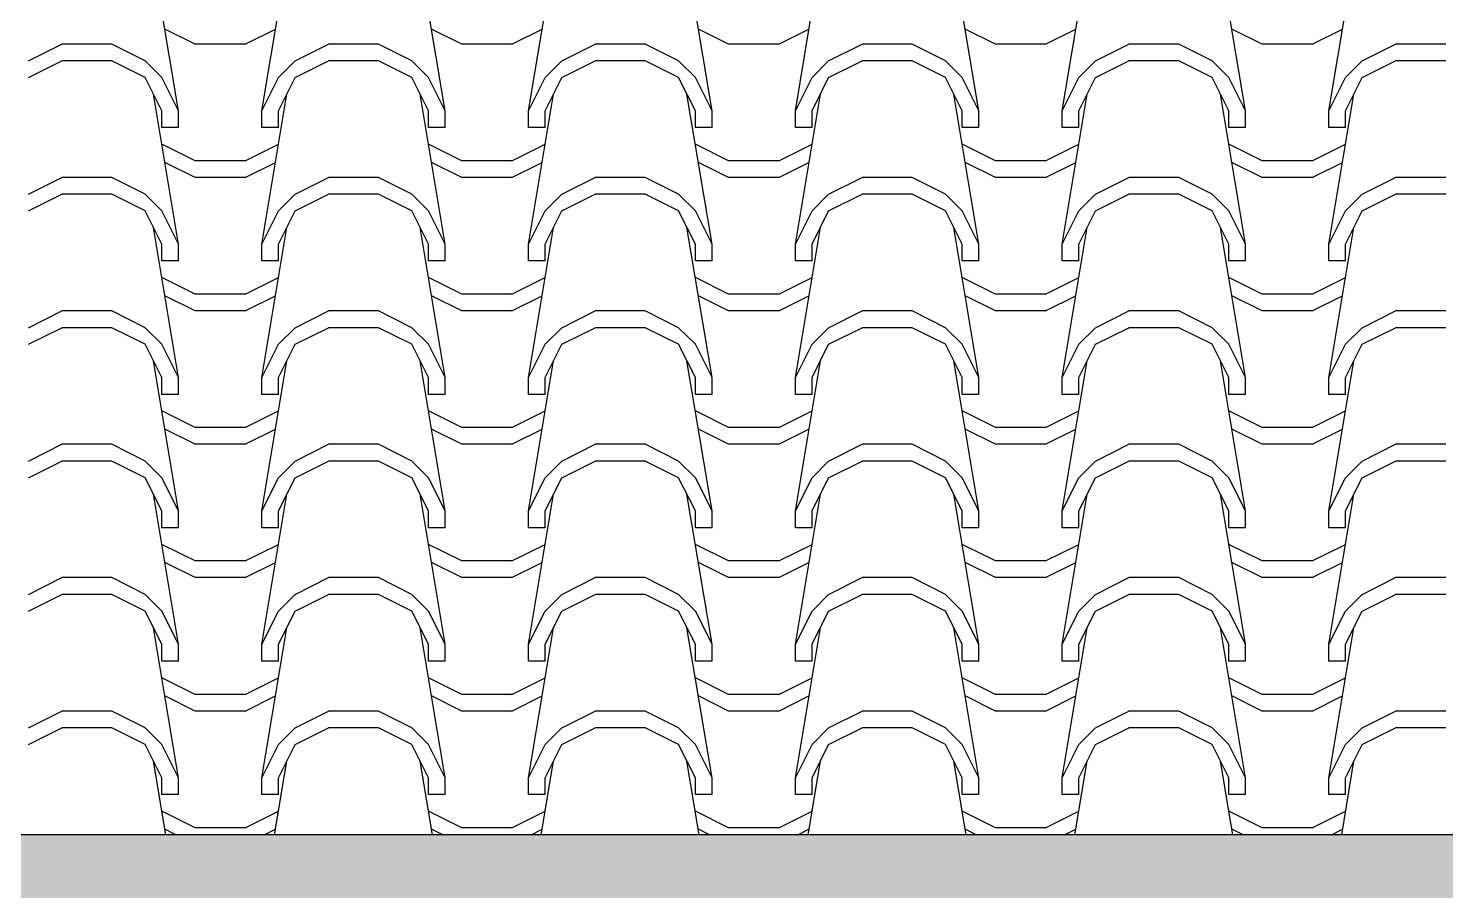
# Model space of a CAD drawing. Header units: millimetres. Extents: x -72 to 470, y 3 to 161.
# Drawn here: x 455.762 to 457.03, y 61.554 to 62.326 of the extents above; entities that cross this region are included whole.
import ezdxf

# ---------------------------------------------------------------- set-up
doc = ezdxf.new("R2010")
doc.units = ezdxf.units.MM
for name, color, linetype in [('001', 1, 'Continuous'), ('COTA', 7, 'Continuous'), ('LAYER2', 5, 'Continuous')]:
    doc.layers.add(name, color=color, linetype=linetype)

msp = doc.modelspace()

# ---------------------------------------------------------------- hatches: boundary and pattern name
at = {"layer": 'COTA', "true_color": 0x939598}
h = msp.add_hatch(color=252, dxfattribs=at)
h.dxf.hatch_style = 1
h.paths.add_polyline_path([(452.9603, 61.5036), (452.9603, 61.6036), (452.9603, 62.8536), (452.8103, 62.8536), (452.8103, 61.6036), (452.8103, 61.5036), (452.8103, 58.5036), (452.9603, 58.5036)])
h.paths.add_polyline_path([(463.8103, 61.6036), (463.8103, 62.8536), (463.6603, 62.8536), (463.6603, 61.6036), (452.9603, 61.6036), (452.9603, 61.5036), (456.1103, 61.5036), (463.8103, 61.5036)])
h.paths.add_polyline_path([(463.8103, 61.5036), (463.6603, 61.5036), (463.6603, 58.4036), (463.8103, 58.4036)])

# ---------------------------------------------------------------- linework, layer by layer
at = {"layer": '001', "color": 8, "linetype": 'Continuous', "ltscale": 0.5}
for p, q in [((455.896, 62.2517), (455.8736, 62.3861)), ((455.9706, 62.2517), (455.993, 62.3861)), ((456.1348, 62.2517), (456.1124, 62.3861)), ((456.2094, 62.2517), (456.2318, 62.3861)), ((456.3736, 62.2517), (456.3512, 62.3861)), ((456.4482, 62.2517), (456.4706, 62.3861)), ((456.6124, 62.2517), (456.59, 62.3861)), ((456.687, 62.2517), (456.7094, 62.3861)), ((456.8512, 62.2517), (456.8288, 62.3861)), ((456.9258, 62.2517), (456.9482, 62.3861)), ((455.9109, 62.3114), (455.8838, 62.325)), ((455.9557, 62.3114), (455.9828, 62.325)), ((456.1497, 62.3114), (456.1226, 62.325)), ((456.1945, 62.3114), (456.2216, 62.325)), ((456.3885, 62.3114), (456.3614, 62.325)), ((456.4333, 62.3114), (456.4604, 62.325)), ((456.6273, 62.3114), (456.6002, 62.325)), ((456.6721, 62.3114), (456.6992, 62.325)), ((456.8661, 62.3114), (456.8389, 62.325)), ((456.9109, 62.3114), (456.938, 62.325)), ((455.7617, 62.2965), (455.7915, 62.3114)), ((455.8363, 62.3114), (455.7915, 62.3114)), ((455.8661, 62.2965), (455.8363, 62.3114)), ((455.9557, 62.3114), (455.9109, 62.3114)), ((456.0005, 62.2965), (456.0303, 62.3114)), ((456.0751, 62.3114), (456.0303, 62.3114)), ((456.1049, 62.2965), (456.0751, 62.3114)), ((456.1945, 62.3114), (456.1497, 62.3114)), ((456.2393, 62.2965), (456.2691, 62.3114)), ((456.3139, 62.3114), (456.2691, 62.3114)), ((456.3437, 62.2965), (456.3139, 62.3114)), ((456.4333, 62.3114), (456.3885, 62.3114)), ((456.478, 62.2965), (456.5079, 62.3114)), ((456.5527, 62.3114), (456.5079, 62.3114)), ((456.5825, 62.2965), (456.5527, 62.3114)), ((456.6721, 62.3114), (456.6273, 62.3114)), ((456.7168, 62.2965), (456.7467, 62.3114)), ((456.7915, 62.3114), (456.7467, 62.3114)), ((456.8213, 62.2965), (456.7915, 62.3114)), ((456.9109, 62.3114), (456.8661, 62.3114)), ((456.9556, 62.2965), (456.9855, 62.3114)), ((457.0303, 62.3114), (456.9855, 62.3114)), ((455.7617, 62.2816), (455.7915, 62.2965)), ((455.8363, 62.2965), (455.7915, 62.2965)), ((455.8661, 62.2816), (455.8363, 62.2965)), ((455.8811, 62.2816), (455.8661, 62.2965)), ((455.9855, 62.2816), (456.0005, 62.2965)), ((456.0005, 62.2816), (456.0303, 62.2965)), ((456.0751, 62.2965), (456.0303, 62.2965)), ((456.1049, 62.2816), (456.0751, 62.2965)), ((456.1199, 62.2816), (456.1049, 62.2965)), ((456.2243, 62.2816), (456.2393, 62.2965)), ((456.2393, 62.2816), (456.2691, 62.2965)), ((456.3139, 62.2965), (456.2691, 62.2965)), ((456.3437, 62.2816), (456.3139, 62.2965)), ((456.3587, 62.2816), (456.3437, 62.2965)), ((456.4631, 62.2816), (456.478, 62.2965)), ((456.478, 62.2816), (456.5079, 62.2965)), ((456.5527, 62.2965), (456.5079, 62.2965)), ((456.5825, 62.2816), (456.5527, 62.2965)), ((456.5974, 62.2816), (456.5825, 62.2965)), ((456.7019, 62.2816), (456.7168, 62.2965)), ((456.7168, 62.2816), (456.7467, 62.2965)), ((456.7915, 62.2965), (456.7467, 62.2965)), ((456.8213, 62.2816), (456.7915, 62.2965)), ((456.8362, 62.2816), (456.8213, 62.2965)), ((456.9407, 62.2816), (456.9556, 62.2965)), ((456.9556, 62.2816), (456.9855, 62.2965)), ((457.0303, 62.2965), (456.9855, 62.2965)), ((455.8811, 62.2517), (455.8661, 62.2816)), ((455.896, 62.2517), (455.8811, 62.2816)), ((455.9706, 62.2517), (455.9855, 62.2816)), ((455.9855, 62.2517), (456.0005, 62.2816)), ((456.1199, 62.2517), (456.1049, 62.2816)), ((456.1348, 62.2517), (456.1199, 62.2816)), ((456.2094, 62.2517), (456.2243, 62.2816)), ((456.2243, 62.2517), (456.2393, 62.2816)), ((456.3587, 62.2517), (456.3437, 62.2816)), ((456.3736, 62.2517), (456.3587, 62.2816)), ((456.4482, 62.2517), (456.4631, 62.2816)), ((456.4631, 62.2517), (456.478, 62.2816)), ((456.5974, 62.2517), (456.5825, 62.2816)), ((456.6124, 62.2517), (456.5974, 62.2816)), ((456.687, 62.2517), (456.7019, 62.2816)), ((456.7019, 62.2517), (456.7168, 62.2816)), ((456.8362, 62.2517), (456.8213, 62.2816)), ((456.8512, 62.2517), (456.8362, 62.2816)), ((456.9258, 62.2517), (456.9407, 62.2816)), ((456.9407, 62.2517), (456.9556, 62.2816)), ((455.896, 62.1324), (455.8736, 62.2667)), ((455.9706, 62.1324), (455.993, 62.2667)), ((456.1348, 62.1324), (456.1124, 62.2667)), ((456.2094, 62.1324), (456.2318, 62.2667)), ((456.3736, 62.1324), (456.3512, 62.2667)), ((456.4482, 62.1324), (456.4706, 62.2667)), ((456.6124, 62.1324), (456.59, 62.2667)), ((456.687, 62.1324), (456.7094, 62.2667)), ((456.8512, 62.1324), (456.8288, 62.2667)), ((456.9258, 62.1324), (456.9482, 62.2667)), ((455.8811, 62.2368), (455.8811, 62.2517)), ((455.896, 62.2368), (455.896, 62.2517)), ((455.9706, 62.2368), (455.9706, 62.2517)), ((455.9855, 62.2368), (455.9855, 62.2517)), ((456.1199, 62.2368), (456.1199, 62.2517)), ((456.1348, 62.2368), (456.1348, 62.2517)), ((456.2094, 62.2368), (456.2094, 62.2517)), ((456.2243, 62.2368), (456.2243, 62.2517)), ((456.3587, 62.2368), (456.3587, 62.2517)), ((456.3736, 62.2368), (456.3736, 62.2517)), ((456.4482, 62.2368), (456.4482, 62.2517)), ((456.4631, 62.2368), (456.4631, 62.2517)), ((456.5974, 62.2368), (456.5974, 62.2517)), ((456.6124, 62.2368), (456.6124, 62.2517)), ((456.687, 62.2368), (456.687, 62.2517)), ((456.7019, 62.2368), (456.7019, 62.2517)), ((456.8362, 62.2368), (456.8362, 62.2517)), ((456.8512, 62.2368), (456.8512, 62.2517)), ((456.9258, 62.2368), (456.9258, 62.2517)), ((456.9407, 62.2368), (456.9407, 62.2517)), ((455.896, 62.2368), (455.8811, 62.2368)), ((455.9855, 62.2368), (455.9706, 62.2368)), ((456.1348, 62.2368), (456.1199, 62.2368)), ((456.2243, 62.2368), (456.2094, 62.2368)), ((456.3736, 62.2368), (456.3587, 62.2368)), ((456.4631, 62.2368), (456.4482, 62.2368)), ((456.6124, 62.2368), (456.5974, 62.2368)), ((456.7019, 62.2368), (456.687, 62.2368)), ((456.8512, 62.2368), (456.8362, 62.2368)), ((456.9407, 62.2368), (456.9258, 62.2368)), ((455.9109, 62.207), (455.8811, 62.2219)), ((455.9557, 62.207), (455.9855, 62.2219)), ((456.1497, 62.207), (456.1199, 62.2219)), ((456.1945, 62.207), (456.2243, 62.2219)), ((456.3885, 62.207), (456.3587, 62.2219)), ((456.4333, 62.207), (456.4631, 62.2219)), ((456.6273, 62.207), (456.5974, 62.2219)), ((456.6721, 62.207), (456.7019, 62.2219)), ((456.8661, 62.207), (456.8362, 62.2219)), ((456.9109, 62.207), (456.9407, 62.2219)), ((455.9109, 62.1921), (455.8838, 62.2056)), ((455.9557, 62.207), (455.9109, 62.207)), ((455.9557, 62.1921), (455.9828, 62.2056)), ((456.1497, 62.1921), (456.1226, 62.2056)), ((456.1945, 62.207), (456.1497, 62.207)), ((456.1945, 62.1921), (456.2216, 62.2056)), ((456.3885, 62.1921), (456.3614, 62.2056)), ((456.4333, 62.207), (456.3885, 62.207)), ((456.4333, 62.1921), (456.4604, 62.2056)), ((456.6273, 62.1921), (456.6002, 62.2056)), ((456.6721, 62.207), (456.6273, 62.207)), ((456.6721, 62.1921), (456.6992, 62.2056)), ((456.8661, 62.1921), (456.8389, 62.2056)), ((456.9109, 62.207), (456.8661, 62.207)), ((456.9109, 62.1921), (456.938, 62.2056)), ((455.7617, 62.1771), (455.7915, 62.1921)), ((455.8363, 62.1921), (455.7915, 62.1921)), ((455.8661, 62.1771), (455.8363, 62.1921)), ((455.9557, 62.1921), (455.9109, 62.1921)), ((456.0005, 62.1771), (456.0303, 62.1921)), ((456.0751, 62.1921), (456.0303, 62.1921)), ((456.1049, 62.1771), (456.0751, 62.1921)), ((456.1945, 62.1921), (456.1497, 62.1921)), ((456.2393, 62.1771), (456.2691, 62.1921)), ((456.3139, 62.1921), (456.2691, 62.1921)), ((456.3437, 62.1771), (456.3139, 62.1921)), ((456.4333, 62.1921), (456.3885, 62.1921)), ((456.478, 62.1771), (456.5079, 62.1921)), ((456.5527, 62.1921), (456.5079, 62.1921)), ((456.5825, 62.1771), (456.5527, 62.1921)), ((456.6721, 62.1921), (456.6273, 62.1921)), ((456.7168, 62.1771), (456.7467, 62.1921)), ((456.7915, 62.1921), (456.7467, 62.1921)), ((456.8213, 62.1771), (456.7915, 62.1921)), ((456.9109, 62.1921), (456.8661, 62.1921)), ((456.9556, 62.1771), (456.9855, 62.1921)), ((457.0303, 62.1921), (456.9855, 62.1921)), ((455.7617, 62.1622), (455.7915, 62.1771)), ((455.8363, 62.1771), (455.7915, 62.1771)), ((455.8661, 62.1622), (455.8363, 62.1771)), ((455.8811, 62.1622), (455.8661, 62.1771)), ((455.9855, 62.1622), (456.0005, 62.1771)), ((456.0005, 62.1622), (456.0303, 62.1771)), ((456.0751, 62.1771), (456.0303, 62.1771)), ((456.1049, 62.1622), (456.0751, 62.1771)), ((456.1199, 62.1622), (456.1049, 62.1771)), ((456.2243, 62.1622), (456.2393, 62.1771)), ((456.2393, 62.1622), (456.2691, 62.1771)), ((456.3139, 62.1771), (456.2691, 62.1771)), ((456.3437, 62.1622), (456.3139, 62.1771)), ((456.3587, 62.1622), (456.3437, 62.1771)), ((456.4631, 62.1622), (456.478, 62.1771)), ((456.478, 62.1622), (456.5079, 62.1771)), ((456.5527, 62.1771), (456.5079, 62.1771)), ((456.5825, 62.1622), (456.5527, 62.1771)), ((456.5974, 62.1622), (456.5825, 62.1771)), ((456.7019, 62.1622), (456.7168, 62.1771)), ((456.7168, 62.1622), (456.7467, 62.1771)), ((456.7915, 62.1771), (456.7467, 62.1771)), ((456.8213, 62.1622), (456.7915, 62.1771)), ((456.8362, 62.1622), (456.8213, 62.1771)), ((456.9407, 62.1622), (456.9556, 62.1771)), ((456.9556, 62.1622), (456.9855, 62.1771)), ((457.0303, 62.1771), (456.9855, 62.1771)), ((455.8811, 62.1324), (455.8661, 62.1622)), ((455.896, 62.1324), (455.8811, 62.1622)), ((455.9706, 62.1324), (455.9855, 62.1622)), ((455.9855, 62.1324), (456.0005, 62.1622)), ((456.1199, 62.1324), (456.1049, 62.1622)), ((456.1348, 62.1324), (456.1199, 62.1622)), ((456.2094, 62.1324), (456.2243, 62.1622)), ((456.2243, 62.1324), (456.2393, 62.1622)), ((456.3587, 62.1324), (456.3437, 62.1622)), ((456.3736, 62.1324), (456.3587, 62.1622)), ((456.4482, 62.1324), (456.4631, 62.1622)), ((456.4631, 62.1324), (456.478, 62.1622)), ((456.5974, 62.1324), (456.5825, 62.1622)), ((456.6124, 62.1324), (456.5974, 62.1622)), ((456.687, 62.1324), (456.7019, 62.1622)), ((456.7019, 62.1324), (456.7168, 62.1622)), ((456.8362, 62.1324), (456.8213, 62.1622)), ((456.8512, 62.1324), (456.8362, 62.1622)), ((456.9258, 62.1324), (456.9407, 62.1622)), ((456.9407, 62.1324), (456.9556, 62.1622)), ((455.896, 62.013), (455.8736, 62.1473)), ((455.9706, 62.013), (455.993, 62.1473)), ((456.1348, 62.013), (456.1124, 62.1473)), ((456.2094, 62.013), (456.2318, 62.1473)), ((456.3736, 62.013), (456.3512, 62.1473)), ((456.4482, 62.013), (456.4706, 62.1473)), ((456.6124, 62.013), (456.59, 62.1473)), ((456.687, 62.013), (456.7094, 62.1473)), ((456.8512, 62.013), (456.8288, 62.1473)), ((456.9258, 62.013), (456.9482, 62.1473)), ((455.8811, 62.1174), (455.8811, 62.1324)), ((455.896, 62.1174), (455.896, 62.1324)), ((455.9706, 62.1174), (455.9706, 62.1324)), ((455.9855, 62.1174), (455.9855, 62.1324)), ((456.1199, 62.1174), (456.1199, 62.1324)), ((456.1348, 62.1174), (456.1348, 62.1324)), ((456.2094, 62.1174), (456.2094, 62.1324)), ((456.2243, 62.1174), (456.2243, 62.1324)), ((456.3587, 62.1174), (456.3587, 62.1324)), ((456.3736, 62.1174), (456.3736, 62.1324)), ((456.4482, 62.1174), (456.4482, 62.1324)), ((456.4631, 62.1174), (456.4631, 62.1324)), ((456.5974, 62.1174), (456.5974, 62.1324)), ((456.6124, 62.1174), (456.6124, 62.1324)), ((456.687, 62.1174), (456.687, 62.1324)), ((456.7019, 62.1174), (456.7019, 62.1324)), ((456.8362, 62.1174), (456.8362, 62.1324)), ((456.8512, 62.1174), (456.8512, 62.1324)), ((456.9258, 62.1174), (456.9258, 62.1324)), ((456.9407, 62.1174), (456.9407, 62.1324)), ((455.896, 62.1174), (455.8811, 62.1174)), ((455.9855, 62.1174), (455.9706, 62.1174)), ((456.1348, 62.1174), (456.1199, 62.1174)), ((456.2243, 62.1174), (456.2094, 62.1174)), ((456.3736, 62.1174), (456.3587, 62.1174)), ((456.4631, 62.1174), (456.4482, 62.1174)), ((456.6124, 62.1174), (456.5974, 62.1174)), ((456.7019, 62.1174), (456.687, 62.1174)), ((456.8512, 62.1174), (456.8362, 62.1174)), ((456.9407, 62.1174), (456.9258, 62.1174)), ((455.9109, 62.0876), (455.8811, 62.1025)), ((455.9557, 62.0876), (455.9855, 62.1025)), ((456.1497, 62.0876), (456.1199, 62.1025)), ((456.1945, 62.0876), (456.2243, 62.1025)), ((456.3885, 62.0876), (456.3587, 62.1025)), ((456.4333, 62.0876), (456.4631, 62.1025)), ((456.6273, 62.0876), (456.5974, 62.1025)), ((456.6721, 62.0876), (456.7019, 62.1025)), ((456.8661, 62.0876), (456.8362, 62.1025)), ((456.9109, 62.0876), (456.9407, 62.1025)), ((455.9109, 62.0727), (455.8838, 62.0862)), ((455.9557, 62.0876), (455.9109, 62.0876)), ((455.9557, 62.0727), (455.9828, 62.0862)), ((456.1497, 62.0727), (456.1226, 62.0862)), ((456.1945, 62.0876), (456.1497, 62.0876)), ((456.1945, 62.0727), (456.2216, 62.0862)), ((456.3885, 62.0727), (456.3614, 62.0862)), ((456.4333, 62.0876), (456.3885, 62.0876)), ((456.4333, 62.0727), (456.4604, 62.0862)), ((456.6273, 62.0727), (456.6002, 62.0862)), ((456.6721, 62.0876), (456.6273, 62.0876)), ((456.6721, 62.0727), (456.6992, 62.0862)), ((456.8661, 62.0727), (456.8389, 62.0862)), ((456.9109, 62.0876), (456.8661, 62.0876)), ((456.9109, 62.0727), (456.938, 62.0862)), ((455.7617, 62.0577), (455.7915, 62.0727)), ((455.8363, 62.0727), (455.7915, 62.0727)), ((455.8661, 62.0577), (455.8363, 62.0727)), ((455.9557, 62.0727), (455.9109, 62.0727)), ((456.0005, 62.0577), (456.0303, 62.0727)), ((456.0751, 62.0727), (456.0303, 62.0727)), ((456.1049, 62.0577), (456.0751, 62.0727)), ((456.1945, 62.0727), (456.1497, 62.0727)), ((456.2393, 62.0577), (456.2691, 62.0727)), ((456.3139, 62.0727), (456.2691, 62.0727)), ((456.3437, 62.0577), (456.3139, 62.0727)), ((456.4333, 62.0727), (456.3885, 62.0727)), ((456.478, 62.0577), (456.5079, 62.0727)), ((456.5527, 62.0727), (456.5079, 62.0727)), ((456.5825, 62.0577), (456.5527, 62.0727)), ((456.6721, 62.0727), (456.6273, 62.0727)), ((456.7168, 62.0577), (456.7467, 62.0727)), ((456.7915, 62.0727), (456.7467, 62.0727)), ((456.8213, 62.0577), (456.7915, 62.0727)), ((456.9109, 62.0727), (456.8661, 62.0727)), ((456.9556, 62.0577), (456.9855, 62.0727)), ((457.0303, 62.0727), (456.9855, 62.0727)), ((455.7617, 62.0428), (455.7915, 62.0577)), ((455.8363, 62.0577), (455.7915, 62.0577)), ((455.8661, 62.0428), (455.8363, 62.0577)), ((455.8811, 62.0428), (455.8661, 62.0577)), ((455.9855, 62.0428), (456.0005, 62.0577)), ((456.0005, 62.0428), (456.0303, 62.0577)), ((456.0751, 62.0577), (456.0303, 62.0577)), ((456.1049, 62.0428), (456.0751, 62.0577)), ((456.1199, 62.0428), (456.1049, 62.0577)), ((456.2243, 62.0428), (456.2393, 62.0577)), ((456.2393, 62.0428), (456.2691, 62.0577)), ((456.3139, 62.0577), (456.2691, 62.0577)), ((456.3437, 62.0428), (456.3139, 62.0577)), ((456.3587, 62.0428), (456.3437, 62.0577)), ((456.4631, 62.0428), (456.478, 62.0577)), ((456.478, 62.0428), (456.5079, 62.0577)), ((456.5527, 62.0577), (456.5079, 62.0577)), ((456.5825, 62.0428), (456.5527, 62.0577)), ((456.5974, 62.0428), (456.5825, 62.0577)), ((456.7019, 62.0428), (456.7168, 62.0577)), ((456.7168, 62.0428), (456.7467, 62.0577)), ((456.7915, 62.0577), (456.7467, 62.0577)), ((456.8213, 62.0428), (456.7915, 62.0577)), ((456.8362, 62.0428), (456.8213, 62.0577)), ((456.9407, 62.0428), (456.9556, 62.0577)), ((456.9556, 62.0428), (456.9855, 62.0577)), ((457.0303, 62.0577), (456.9855, 62.0577)), ((455.8811, 62.013), (455.8661, 62.0428)), ((455.896, 62.013), (455.8811, 62.0428)), ((455.9706, 62.013), (455.9855, 62.0428)), ((455.9855, 62.013), (456.0005, 62.0428)), ((456.1199, 62.013), (456.1049, 62.0428)), ((456.1348, 62.013), (456.1199, 62.0428)), ((456.2094, 62.013), (456.2243, 62.0428)), ((456.2243, 62.013), (456.2393, 62.0428)), ((456.3587, 62.013), (456.3437, 62.0428)), ((456.3736, 62.013), (456.3587, 62.0428)), ((456.4482, 62.013), (456.4631, 62.0428)), ((456.4631, 62.013), (456.478, 62.0428)), ((456.5974, 62.013), (456.5825, 62.0428)), ((456.6124, 62.013), (456.5974, 62.0428)), ((456.687, 62.013), (456.7019, 62.0428)), ((456.7019, 62.013), (456.7168, 62.0428)), ((456.8362, 62.013), (456.8213, 62.0428)), ((456.8512, 62.013), (456.8362, 62.0428)), ((456.9258, 62.013), (456.9407, 62.0428)), ((456.9407, 62.013), (456.9556, 62.0428)), ((455.896, 61.8936), (455.8736, 62.0279)), ((455.9706, 61.8936), (455.993, 62.0279)), ((456.1348, 61.8936), (456.1124, 62.0279)), ((456.2094, 61.8936), (456.2318, 62.0279)), ((456.3736, 61.8936), (456.3512, 62.0279)), ((456.4482, 61.8936), (456.4706, 62.0279)), ((456.6124, 61.8936), (456.59, 62.0279)), ((456.687, 61.8936), (456.7094, 62.0279)), ((456.8512, 61.8936), (456.8288, 62.0279)), ((456.9258, 61.8936), (456.9482, 62.0279)), ((455.8811, 61.998), (455.8811, 62.013)), ((455.896, 61.998), (455.896, 62.013)), ((455.9706, 61.998), (455.9706, 62.013)), ((455.9855, 61.998), (455.9855, 62.013)), ((456.1199, 61.998), (456.1199, 62.013)), ((456.1348, 61.998), (456.1348, 62.013)), ((456.2094, 61.998), (456.2094, 62.013)), ((456.2243, 61.998), (456.2243, 62.013)), ((456.3587, 61.998), (456.3587, 62.013)), ((456.3736, 61.998), (456.3736, 62.013)), ((456.4482, 61.998), (456.4482, 62.013)), ((456.4631, 61.998), (456.4631, 62.013)), ((456.5974, 61.998), (456.5974, 62.013)), ((456.6124, 61.998), (456.6124, 62.013)), ((456.687, 61.998), (456.687, 62.013)), ((456.7019, 61.998), (456.7019, 62.013)), ((456.8362, 61.998), (456.8362, 62.013)), ((456.8512, 61.998), (456.8512, 62.013)), ((456.9258, 61.998), (456.9258, 62.013)), ((456.9407, 61.998), (456.9407, 62.013)), ((455.896, 61.998), (455.8811, 61.998)), ((455.9855, 61.998), (455.9706, 61.998)), ((456.1348, 61.998), (456.1199, 61.998)), ((456.2243, 61.998), (456.2094, 61.998)), ((456.3736, 61.998), (456.3587, 61.998)), ((456.4631, 61.998), (456.4482, 61.998)), ((456.6124, 61.998), (456.5974, 61.998)), ((456.7019, 61.998), (456.687, 61.998)), ((456.8512, 61.998), (456.8362, 61.998)), ((456.9407, 61.998), (456.9258, 61.998)), ((455.9109, 61.9682), (455.8811, 61.9831)), ((455.9557, 61.9682), (455.9855, 61.9831)), ((456.1497, 61.9682), (456.1199, 61.9831)), ((456.1945, 61.9682), (456.2243, 61.9831)), ((456.3885, 61.9682), (456.3587, 61.9831)), ((456.4333, 61.9682), (456.4631, 61.9831)), ((456.6273, 61.9682), (456.5974, 61.9831)), ((456.6721, 61.9682), (456.7019, 61.9831)), ((456.8661, 61.9682), (456.8362, 61.9831)), ((456.9109, 61.9682), (456.9407, 61.9831)), ((455.9109, 61.9533), (455.8838, 61.9668)), ((455.9557, 61.9682), (455.9109, 61.9682)), ((455.9557, 61.9533), (455.9828, 61.9668)), ((456.1497, 61.9533), (456.1226, 61.9668)), ((456.1945, 61.9682), (456.1497, 61.9682)), ((456.1945, 61.9533), (456.2216, 61.9668)), ((456.3885, 61.9533), (456.3614, 61.9668)), ((456.4333, 61.9682), (456.3885, 61.9682)), ((456.4333, 61.9533), (456.4604, 61.9668)), ((456.6273, 61.9533), (456.6002, 61.9668)), ((456.6721, 61.9682), (456.6273, 61.9682)), ((456.6721, 61.9533), (456.6992, 61.9668)), ((456.8661, 61.9533), (456.8389, 61.9668)), ((456.9109, 61.9682), (456.8661, 61.9682)), ((456.9109, 61.9533), (456.938, 61.9668)), ((455.7617, 61.9383), (455.7915, 61.9533)), ((455.8363, 61.9533), (455.7915, 61.9533)), ((455.8661, 61.9383), (455.8363, 61.9533)), ((455.9557, 61.9533), (455.9109, 61.9533)), ((456.0005, 61.9383), (456.0303, 61.9533)), ((456.0751, 61.9533), (456.0303, 61.9533)), ((456.1049, 61.9383), (456.0751, 61.9533)), ((456.1945, 61.9533), (456.1497, 61.9533)), ((456.2393, 61.9383), (456.2691, 61.9533)), ((456.3139, 61.9533), (456.2691, 61.9533)), ((456.3437, 61.9383), (456.3139, 61.9533)), ((456.4333, 61.9533), (456.3885, 61.9533)), ((456.478, 61.9383), (456.5079, 61.9533)), ((456.5527, 61.9533), (456.5079, 61.9533)), ((456.5825, 61.9383), (456.5527, 61.9533)), ((456.6721, 61.9533), (456.6273, 61.9533)), ((456.7168, 61.9383), (456.7467, 61.9533)), ((456.7915, 61.9533), (456.7467, 61.9533)), ((456.8213, 61.9383), (456.7915, 61.9533)), ((456.9109, 61.9533), (456.8661, 61.9533)), ((456.9556, 61.9383), (456.9855, 61.9533)), ((457.0303, 61.9533), (456.9855, 61.9533)), ((455.7617, 61.9234), (455.7915, 61.9383)), ((455.8363, 61.9383), (455.7915, 61.9383)), ((455.8661, 61.9234), (455.8363, 61.9383)), ((455.8811, 61.9234), (455.8661, 61.9383)), ((455.9855, 61.9234), (456.0005, 61.9383)), ((456.0005, 61.9234), (456.0303, 61.9383)), ((456.0751, 61.9383), (456.0303, 61.9383)), ((456.1049, 61.9234), (456.0751, 61.9383)), ((456.1199, 61.9234), (456.1049, 61.9383)), ((456.2243, 61.9234), (456.2393, 61.9383)), ((456.2393, 61.9234), (456.2691, 61.9383)), ((456.3139, 61.9383), (456.2691, 61.9383)), ((456.3437, 61.9234), (456.3139, 61.9383)), ((456.3587, 61.9234), (456.3437, 61.9383)), ((456.4631, 61.9234), (456.478, 61.9383)), ((456.478, 61.9234), (456.5079, 61.9383)), ((456.5527, 61.9383), (456.5079, 61.9383)), ((456.5825, 61.9234), (456.5527, 61.9383)), ((456.5974, 61.9234), (456.5825, 61.9383)), ((456.7019, 61.9234), (456.7168, 61.9383)), ((456.7168, 61.9234), (456.7467, 61.9383)), ((456.7915, 61.9383), (456.7467, 61.9383)), ((456.8213, 61.9234), (456.7915, 61.9383)), ((456.8362, 61.9234), (456.8213, 61.9383)), ((456.9407, 61.9234), (456.9556, 61.9383)), ((456.9556, 61.9234), (456.9855, 61.9383)), ((457.0303, 61.9383), (456.9855, 61.9383)), ((455.8811, 61.8936), (455.8661, 61.9234)), ((455.896, 61.8936), (455.8811, 61.9234)), ((455.9706, 61.8936), (455.9855, 61.9234)), ((455.9855, 61.8936), (456.0005, 61.9234)), ((456.1199, 61.8936), (456.1049, 61.9234)), ((456.1348, 61.8936), (456.1199, 61.9234)), ((456.2094, 61.8936), (456.2243, 61.9234)), ((456.2243, 61.8936), (456.2393, 61.9234)), ((456.3587, 61.8936), (456.3437, 61.9234)), ((456.3736, 61.8936), (456.3587, 61.9234)), ((456.4482, 61.8936), (456.4631, 61.9234)), ((456.4631, 61.8936), (456.478, 61.9234)), ((456.5974, 61.8936), (456.5825, 61.9234)), ((456.6124, 61.8936), (456.5974, 61.9234)), ((456.687, 61.8936), (456.7019, 61.9234)), ((456.7019, 61.8936), (456.7168, 61.9234)), ((456.8362, 61.8936), (456.8213, 61.9234)), ((456.8512, 61.8936), (456.8362, 61.9234)), ((456.9258, 61.8936), (456.9407, 61.9234)), ((456.9407, 61.8936), (456.9556, 61.9234)), ((455.896, 61.7742), (455.8736, 61.9085)), ((455.9706, 61.7742), (455.993, 61.9085)), ((456.1348, 61.7742), (456.1124, 61.9085)), ((456.2094, 61.7742), (456.2318, 61.9085)), ((456.3736, 61.7742), (456.3512, 61.9085)), ((456.4482, 61.7742), (456.4706, 61.9085)), ((456.6124, 61.7742), (456.59, 61.9085)), ((456.687, 61.7742), (456.7094, 61.9085)), ((456.8512, 61.7742), (456.8288, 61.9085)), ((456.9258, 61.7742), (456.9482, 61.9085)), ((455.8811, 61.8786), (455.8811, 61.8936)), ((455.896, 61.8786), (455.896, 61.8936)), ((455.9706, 61.8786), (455.9706, 61.8936)), ((455.9855, 61.8786), (455.9855, 61.8936)), ((456.1199, 61.8786), (456.1199, 61.8936)), ((456.1348, 61.8786), (456.1348, 61.8936)), ((456.2094, 61.8786), (456.2094, 61.8936)), ((456.2243, 61.8786), (456.2243, 61.8936)), ((456.3587, 61.8786), (456.3587, 61.8936)), ((456.3736, 61.8786), (456.3736, 61.8936)), ((456.4482, 61.8786), (456.4482, 61.8936)), ((456.4631, 61.8786), (456.4631, 61.8936)), ((456.5974, 61.8786), (456.5974, 61.8936)), ((456.6124, 61.8786), (456.6124, 61.8936)), ((456.687, 61.8786), (456.687, 61.8936)), ((456.7019, 61.8786), (456.7019, 61.8936)), ((456.8362, 61.8786), (456.8362, 61.8936)), ((456.8512, 61.8786), (456.8512, 61.8936)), ((456.9258, 61.8786), (456.9258, 61.8936)), ((456.9407, 61.8786), (456.9407, 61.8936)), ((455.896, 61.8786), (455.8811, 61.8786)), ((455.9855, 61.8786), (455.9706, 61.8786)), ((456.1348, 61.8786), (456.1199, 61.8786)), ((456.2243, 61.8786), (456.2094, 61.8786)), ((456.3736, 61.8786), (456.3587, 61.8786)), ((456.4631, 61.8786), (456.4482, 61.8786)), ((456.6124, 61.8786), (456.5974, 61.8786)), ((456.7019, 61.8786), (456.687, 61.8786)), ((456.8512, 61.8786), (456.8362, 61.8786)), ((456.9407, 61.8786), (456.9258, 61.8786)), ((455.9109, 61.8488), (455.8811, 61.8637)), ((455.9557, 61.8488), (455.9855, 61.8637)), ((456.1497, 61.8488), (456.1199, 61.8637)), ((456.1945, 61.8488), (456.2243, 61.8637)), ((456.3885, 61.8488), (456.3587, 61.8637)), ((456.4333, 61.8488), (456.4631, 61.8637)), ((456.6273, 61.8488), (456.5974, 61.8637)), ((456.6721, 61.8488), (456.7019, 61.8637)), ((456.8661, 61.8488), (456.8362, 61.8637)), ((456.9109, 61.8488), (456.9407, 61.8637)), ((455.9109, 61.8339), (455.8838, 61.8474)), ((455.9557, 61.8488), (455.9109, 61.8488)), ((455.9557, 61.8339), (455.9828, 61.8474)), ((456.1497, 61.8339), (456.1226, 61.8474)), ((456.1945, 61.8488), (456.1497, 61.8488)), ((456.1945, 61.8339), (456.2216, 61.8474)), ((456.3885, 61.8339), (456.3614, 61.8474)), ((456.4333, 61.8488), (456.3885, 61.8488)), ((456.4333, 61.8339), (456.4604, 61.8474)), ((456.6273, 61.8339), (456.6002, 61.8474)), ((456.6721, 61.8488), (456.6273, 61.8488)), ((456.6721, 61.8339), (456.6992, 61.8474)), ((456.8661, 61.8339), (456.8389, 61.8474)), ((456.9109, 61.8488), (456.8661, 61.8488)), ((456.9109, 61.8339), (456.938, 61.8474)), ((455.7617, 61.8189), (455.7915, 61.8339)), ((455.8363, 61.8339), (455.7915, 61.8339)), ((455.8661, 61.8189), (455.8363, 61.8339)), ((455.9557, 61.8339), (455.9109, 61.8339)), ((456.0005, 61.8189), (456.0303, 61.8339)), ((456.0751, 61.8339), (456.0303, 61.8339)), ((456.1049, 61.8189), (456.0751, 61.8339)), ((456.1945, 61.8339), (456.1497, 61.8339)), ((456.2393, 61.8189), (456.2691, 61.8339)), ((456.3139, 61.8339), (456.2691, 61.8339)), ((456.3437, 61.8189), (456.3139, 61.8339)), ((456.4333, 61.8339), (456.3885, 61.8339)), ((456.478, 61.8189), (456.5079, 61.8339)), ((456.5527, 61.8339), (456.5079, 61.8339)), ((456.5825, 61.8189), (456.5527, 61.8339)), ((456.6721, 61.8339), (456.6273, 61.8339)), ((456.7168, 61.8189), (456.7467, 61.8339)), ((456.7915, 61.8339), (456.7467, 61.8339)), ((456.8213, 61.8189), (456.7915, 61.8339)), ((456.9109, 61.8339), (456.8661, 61.8339)), ((456.9556, 61.8189), (456.9855, 61.8339)), ((457.0303, 61.8339), (456.9855, 61.8339)), ((455.7617, 61.804), (455.7915, 61.8189)), ((455.8363, 61.8189), (455.7915, 61.8189)), ((455.8661, 61.804), (455.8363, 61.8189)), ((455.8811, 61.804), (455.8661, 61.8189)), ((455.9855, 61.804), (456.0005, 61.8189)), ((456.0005, 61.804), (456.0303, 61.8189)), ((456.0751, 61.8189), (456.0303, 61.8189)), ((456.1049, 61.804), (456.0751, 61.8189)), ((456.1199, 61.804), (456.1049, 61.8189)), ((456.2243, 61.804), (456.2393, 61.8189)), ((456.2393, 61.804), (456.2691, 61.8189)), ((456.3139, 61.8189), (456.2691, 61.8189)), ((456.3437, 61.804), (456.3139, 61.8189)), ((456.3587, 61.804), (456.3437, 61.8189)), ((456.4631, 61.804), (456.478, 61.8189)), ((456.478, 61.804), (456.5079, 61.8189)), ((456.5527, 61.8189), (456.5079, 61.8189)), ((456.5825, 61.804), (456.5527, 61.8189)), ((456.5974, 61.804), (456.5825, 61.8189)), ((456.7019, 61.804), (456.7168, 61.8189)), ((456.7168, 61.804), (456.7467, 61.8189)), ((456.7915, 61.8189), (456.7467, 61.8189)), ((456.8213, 61.804), (456.7915, 61.8189)), ((456.8362, 61.804), (456.8213, 61.8189)), ((456.9407, 61.804), (456.9556, 61.8189)), ((456.9556, 61.804), (456.9855, 61.8189)), ((457.0303, 61.8189), (456.9855, 61.8189)), ((455.8811, 61.7742), (455.8661, 61.804)), ((455.896, 61.7742), (455.8811, 61.804)), ((455.9706, 61.7742), (455.9855, 61.804)), ((455.9855, 61.7742), (456.0005, 61.804)), ((456.1199, 61.7742), (456.1049, 61.804)), ((456.1348, 61.7742), (456.1199, 61.804)), ((456.2094, 61.7742), (456.2243, 61.804)), ((456.2243, 61.7742), (456.2393, 61.804)), ((456.3587, 61.7742), (456.3437, 61.804)), ((456.3736, 61.7742), (456.3587, 61.804)), ((456.4482, 61.7742), (456.4631, 61.804)), ((456.4631, 61.7742), (456.478, 61.804)), ((456.5974, 61.7742), (456.5825, 61.804)), ((456.6124, 61.7742), (456.5974, 61.804)), ((456.687, 61.7742), (456.7019, 61.804)), ((456.7019, 61.7742), (456.7168, 61.804)), ((456.8362, 61.7742), (456.8213, 61.804)), ((456.8512, 61.7742), (456.8362, 61.804)), ((456.9258, 61.7742), (456.9407, 61.804)), ((456.9407, 61.7742), (456.9556, 61.804)), ((455.896, 61.6548), (455.8736, 61.7891)), ((455.9706, 61.6548), (455.993, 61.7891)), ((456.1348, 61.6548), (456.1124, 61.7891)), ((456.2094, 61.6548), (456.2318, 61.7891)), ((456.3736, 61.6548), (456.3512, 61.7891)), ((456.4482, 61.6548), (456.4706, 61.7891)), ((456.6124, 61.6548), (456.59, 61.7891)), ((456.687, 61.6548), (456.7094, 61.7891)), ((456.8512, 61.6548), (456.8288, 61.7891)), ((456.9258, 61.6548), (456.9482, 61.7891)), ((455.8811, 61.7592), (455.8811, 61.7742)), ((455.896, 61.7592), (455.896, 61.7742)), ((455.9706, 61.7592), (455.9706, 61.7742)), ((455.9855, 61.7592), (455.9855, 61.7742)), ((456.1199, 61.7592), (456.1199, 61.7742)), ((456.1348, 61.7592), (456.1348, 61.7742)), ((456.2094, 61.7592), (456.2094, 61.7742)), ((456.2243, 61.7592), (456.2243, 61.7742)), ((456.3587, 61.7592), (456.3587, 61.7742)), ((456.3736, 61.7592), (456.3736, 61.7742)), ((456.4482, 61.7592), (456.4482, 61.7742)), ((456.4631, 61.7592), (456.4631, 61.7742)), ((456.5974, 61.7592), (456.5974, 61.7742)), ((456.6124, 61.7592), (456.6124, 61.7742)), ((456.687, 61.7592), (456.687, 61.7742)), ((456.7019, 61.7592), (456.7019, 61.7742)), ((456.8362, 61.7592), (456.8362, 61.7742)), ((456.8512, 61.7592), (456.8512, 61.7742)), ((456.9258, 61.7592), (456.9258, 61.7742)), ((456.9407, 61.7592), (456.9407, 61.7742)), ((455.896, 61.7592), (455.8811, 61.7592)), ((455.9855, 61.7592), (455.9706, 61.7592)), ((456.1348, 61.7592), (456.1199, 61.7592)), ((456.2243, 61.7592), (456.2094, 61.7592)), ((456.3736, 61.7592), (456.3587, 61.7592)), ((456.4631, 61.7592), (456.4482, 61.7592)), ((456.6124, 61.7592), (456.5974, 61.7592)), ((456.7019, 61.7592), (456.687, 61.7592)), ((456.8512, 61.7592), (456.8362, 61.7592)), ((456.9407, 61.7592), (456.9258, 61.7592)), ((455.9109, 61.7294), (455.8811, 61.7443)), ((455.9557, 61.7294), (455.9855, 61.7443)), ((456.1497, 61.7294), (456.1199, 61.7443)), ((456.1945, 61.7294), (456.2243, 61.7443)), ((456.3885, 61.7294), (456.3587, 61.7443)), ((456.4333, 61.7294), (456.4631, 61.7443)), ((456.6273, 61.7294), (456.5974, 61.7443)), ((456.6721, 61.7294), (456.7019, 61.7443)), ((456.8661, 61.7294), (456.8362, 61.7443)), ((456.9109, 61.7294), (456.9407, 61.7443)), ((455.9557, 61.7294), (455.9109, 61.7294)), ((456.1945, 61.7294), (456.1497, 61.7294)), ((456.4333, 61.7294), (456.3885, 61.7294)), ((456.6721, 61.7294), (456.6273, 61.7294)), ((456.9109, 61.7294), (456.8661, 61.7294)), ((455.9109, 61.7145), (455.8838, 61.728)), ((455.9557, 61.7145), (455.9828, 61.728)), ((456.1497, 61.7145), (456.1226, 61.728)), ((456.1945, 61.7145), (456.2216, 61.728)), ((456.3885, 61.7145), (456.3614, 61.728)), ((456.4333, 61.7145), (456.4604, 61.728)), ((456.6273, 61.7145), (456.6002, 61.728)), ((456.6721, 61.7145), (456.6992, 61.728)), ((456.8661, 61.7145), (456.8389, 61.728)), ((456.9109, 61.7145), (456.938, 61.728)), ((455.7617, 61.6995), (455.7915, 61.7145)), ((455.8363, 61.7145), (455.7915, 61.7145)), ((455.8661, 61.6995), (455.8363, 61.7145)), ((455.9557, 61.7145), (455.9109, 61.7145)), ((456.0005, 61.6995), (456.0303, 61.7145)), ((456.0751, 61.7145), (456.0303, 61.7145)), ((456.1049, 61.6995), (456.0751, 61.7145)), ((456.1945, 61.7145), (456.1497, 61.7145)), ((456.2393, 61.6995), (456.2691, 61.7145)), ((456.3139, 61.7145), (456.2691, 61.7145)), ((456.3437, 61.6995), (456.3139, 61.7145)), ((456.4333, 61.7145), (456.3885, 61.7145)), ((456.478, 61.6995), (456.5079, 61.7145)), ((456.5527, 61.7145), (456.5079, 61.7145)), ((456.5825, 61.6995), (456.5527, 61.7145)), ((456.6721, 61.7145), (456.6273, 61.7145)), ((456.7168, 61.6995), (456.7467, 61.7145)), ((456.7915, 61.7145), (456.7467, 61.7145)), ((456.8213, 61.6995), (456.7915, 61.7145)), ((456.9109, 61.7145), (456.8661, 61.7145)), ((456.9556, 61.6995), (456.9855, 61.7145)), ((457.0303, 61.7145), (456.9855, 61.7145)), ((455.7617, 61.6846), (455.7915, 61.6995)), ((455.8363, 61.6995), (455.7915, 61.6995)), ((455.8661, 61.6846), (455.8363, 61.6995)), ((455.8811, 61.6846), (455.8661, 61.6995)), ((455.9855, 61.6846), (456.0005, 61.6995)), ((456.0005, 61.6846), (456.0303, 61.6995)), ((456.0751, 61.6995), (456.0303, 61.6995)), ((456.1049, 61.6846), (456.0751, 61.6995)), ((456.1199, 61.6846), (456.1049, 61.6995)), ((456.2243, 61.6846), (456.2393, 61.6995)), ((456.2393, 61.6846), (456.2691, 61.6995)), ((456.3139, 61.6995), (456.2691, 61.6995)), ((456.3437, 61.6846), (456.3139, 61.6995)), ((456.3587, 61.6846), (456.3437, 61.6995)), ((456.4631, 61.6846), (456.478, 61.6995)), ((456.478, 61.6846), (456.5079, 61.6995)), ((456.5527, 61.6995), (456.5079, 61.6995)), ((456.5825, 61.6846), (456.5527, 61.6995)), ((456.5974, 61.6846), (456.5825, 61.6995)), ((456.7019, 61.6846), (456.7168, 61.6995)), ((456.7168, 61.6846), (456.7467, 61.6995)), ((456.7915, 61.6995), (456.7467, 61.6995)), ((456.8213, 61.6846), (456.7915, 61.6995)), ((456.8362, 61.6846), (456.8213, 61.6995)), ((456.9407, 61.6846), (456.9556, 61.6995)), ((456.9556, 61.6846), (456.9855, 61.6995)), ((457.0303, 61.6995), (456.9855, 61.6995)), ((455.8811, 61.6548), (455.8661, 61.6846)), ((455.896, 61.6548), (455.8811, 61.6846)), ((455.9706, 61.6548), (455.9855, 61.6846)), ((455.9855, 61.6548), (456.0005, 61.6846)), ((456.1199, 61.6548), (456.1049, 61.6846)), ((456.1348, 61.6548), (456.1199, 61.6846)), ((456.2094, 61.6548), (456.2243, 61.6846)), ((456.2243, 61.6548), (456.2393, 61.6846)), ((456.3587, 61.6548), (456.3437, 61.6846)), ((456.3736, 61.6548), (456.3587, 61.6846)), ((456.4482, 61.6548), (456.4631, 61.6846)), ((456.4631, 61.6548), (456.478, 61.6846)), ((456.5974, 61.6548), (456.5825, 61.6846)), ((456.6124, 61.6548), (456.5974, 61.6846)), ((456.687, 61.6548), (456.7019, 61.6846)), ((456.7019, 61.6548), (456.7168, 61.6846)), ((456.8362, 61.6548), (456.8213, 61.6846)), ((456.8512, 61.6548), (456.8362, 61.6846)), ((456.9258, 61.6548), (456.9407, 61.6846)), ((456.9407, 61.6548), (456.9556, 61.6846)), ((455.8846, 61.6036), (455.8736, 61.6697)), ((455.982, 61.6036), (455.993, 61.6697)), ((456.1234, 61.6036), (456.1124, 61.6697)), ((456.2208, 61.6036), (456.2318, 61.6697)), ((456.3622, 61.6036), (456.3512, 61.6697)), ((456.4596, 61.6036), (456.4706, 61.6697)), ((456.601, 61.6036), (456.59, 61.6697)), ((456.6984, 61.6036), (456.7094, 61.6697)), ((456.8398, 61.6036), (456.8288, 61.6697)), ((456.9372, 61.6036), (456.9482, 61.6697)), ((455.8811, 61.6398), (455.8811, 61.6548)), ((455.896, 61.6398), (455.896, 61.6548)), ((455.9706, 61.6398), (455.9706, 61.6548)), ((455.9855, 61.6398), (455.9855, 61.6548)), ((456.1199, 61.6398), (456.1199, 61.6548)), ((456.1348, 61.6398), (456.1348, 61.6548)), ((456.2094, 61.6398), (456.2094, 61.6548)), ((456.2243, 61.6398), (456.2243, 61.6548)), ((456.3587, 61.6398), (456.3587, 61.6548)), ((456.3736, 61.6398), (456.3736, 61.6548)), ((456.4482, 61.6398), (456.4482, 61.6548)), ((456.4631, 61.6398), (456.4631, 61.6548)), ((456.5974, 61.6398), (456.5974, 61.6548)), ((456.6124, 61.6398), (456.6124, 61.6548)), ((456.687, 61.6398), (456.687, 61.6548)), ((456.7019, 61.6398), (456.7019, 61.6548)), ((456.8362, 61.6398), (456.8362, 61.6548)), ((456.8512, 61.6398), (456.8512, 61.6548)), ((456.9258, 61.6398), (456.9258, 61.6548)), ((456.9407, 61.6398), (456.9407, 61.6548)), ((455.896, 61.6398), (455.8811, 61.6398)), ((455.9855, 61.6398), (455.9706, 61.6398)), ((456.1348, 61.6398), (456.1199, 61.6398)), ((456.2243, 61.6398), (456.2094, 61.6398)), ((456.3736, 61.6398), (456.3587, 61.6398)), ((456.4631, 61.6398), (456.4482, 61.6398)), ((456.6124, 61.6398), (456.5974, 61.6398)), ((456.7019, 61.6398), (456.687, 61.6398)), ((456.8512, 61.6398), (456.8362, 61.6398)), ((456.9407, 61.6398), (456.9258, 61.6398)), ((455.9109, 61.61), (455.8811, 61.6249)), ((455.9557, 61.61), (455.9855, 61.6249)), ((456.1497, 61.61), (456.1199, 61.6249)), ((456.1945, 61.61), (456.2243, 61.6249)), ((456.3885, 61.61), (456.3587, 61.6249)), ((456.4333, 61.61), (456.4631, 61.6249)), ((456.6273, 61.61), (456.5974, 61.6249)), ((456.6721, 61.61), (456.7019, 61.6249)), ((456.8661, 61.61), (456.8362, 61.6249)), ((456.9109, 61.61), (456.9407, 61.6249)), ((455.8938, 61.6036), (455.8838, 61.6086)), ((455.9557, 61.61), (455.9109, 61.61)), ((455.9728, 61.6036), (455.9828, 61.6086)), ((456.1326, 61.6036), (456.1226, 61.6086)), ((456.1945, 61.61), (456.1497, 61.61)), ((456.2116, 61.6036), (456.2216, 61.6086)), ((456.3713, 61.6036), (456.3614, 61.6086)), ((456.4333, 61.61), (456.3885, 61.61)), ((456.4504, 61.6036), (456.4604, 61.6086)), ((456.6101, 61.6036), (456.6002, 61.6086)), ((456.6721, 61.61), (456.6273, 61.61)), ((456.6892, 61.6036), (456.6992, 61.6086)), ((456.8489, 61.6036), (456.8389, 61.6086)), ((456.9109, 61.61), (456.8661, 61.61)), ((456.928, 61.6036), (456.938, 61.6086))]:
    msp.add_line(p, q, dxfattribs=at)
at = {"layer": 'LAYER2'}
msp.add_line((463.6603, 61.6036), (452.9603, 61.6036), dxfattribs=at)

doc.saveas('drawing.dxf')
